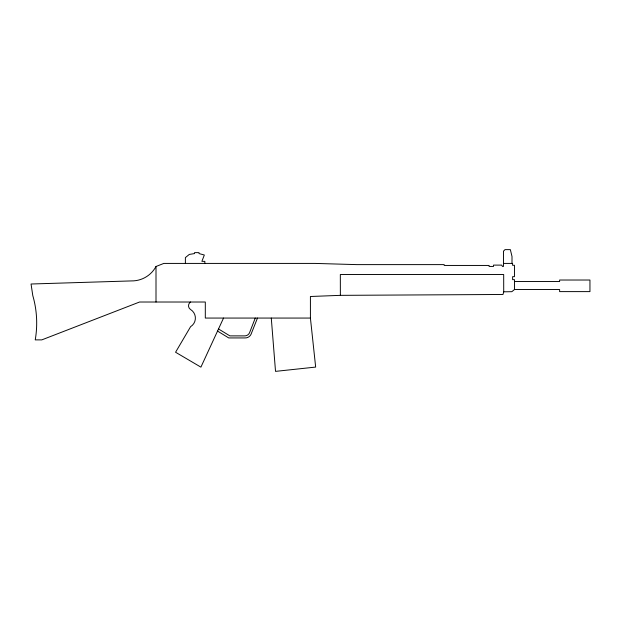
<?xml version="1.0" encoding="UTF-8"?>
<svg xmlns="http://www.w3.org/2000/svg" width="621" height="621" viewBox="0 0 621 621"><rect width="100%" height="100%" fill="white"/><g stroke="black" fill="none" stroke-linecap="round" stroke-linejoin="round"><path stroke-width="0.93" d="M340.362 295.348L340.331 274.521L503.685 274.521L503.716 291.816L503.01 294.478L340.362 295.348L310.415 296.496L310.415 318.061L315.662 367.081L275.522 371.374L271.284 318.061M255.262 318.061L249.495 332.887A5.279 5.279 0 0 1 244.736 335.883L229.879 335.883L218.514 328.959M257.482 318.061L250.915 334.548A6.443 6.443 0 0 1 244.938 337.933L228.73 337.933L217.536 331.078M223.537 318.061L200.909 367.143L175.572 352.247L190.6 326.669A10.06 10.06 0 0 0 190.6 309.522A4.401 4.401 0 0 1 190.6 302.016M514.46 281.538L559.622 281.538L559.622 280.024L589.95 280.024L589.95 291.614L559.622 291.614L559.622 289.533L514.46 289.533L511.844 291.684L503.716 291.816M310.415 318.061L205.31 318.061L205.31 302.016L139.57 302.016L41.801 339.881L35.234 339.881A98.646 98.646 0 0 0 32.789 295.573L31.05 284.007L131.427 280.917A27.417 27.417 0 0 0 156.003 266.494L163.835 263.413L314.956 263.413L356.741 264.616L444.201 264.616L444.201 265.446L489.092 265.446L489.092 266.44L493.509 266.44L493.501 265.113L501.776 265.113L502.428 266.44L503.46 266.44L503.46 251.179L505.013 249.626L510.361 249.626L512.007 256.52L512.007 263.413M503.46 263.413L512.581 263.413L512.581 265.283L514.46 265.283L514.46 276.663L512.612 276.663L512.612 279.652L514.46 279.652L514.46 289.533M204.852 263.413L204.852 261.348L201.895 261.348L204.332 255.014L199.007 253.57L199.007 252.631L194.544 252.631L194.544 253.57L189.312 254.416L185.384 257.606L185.384 263.413M156.003 266.494L156.003 302.016"/></g></svg>
